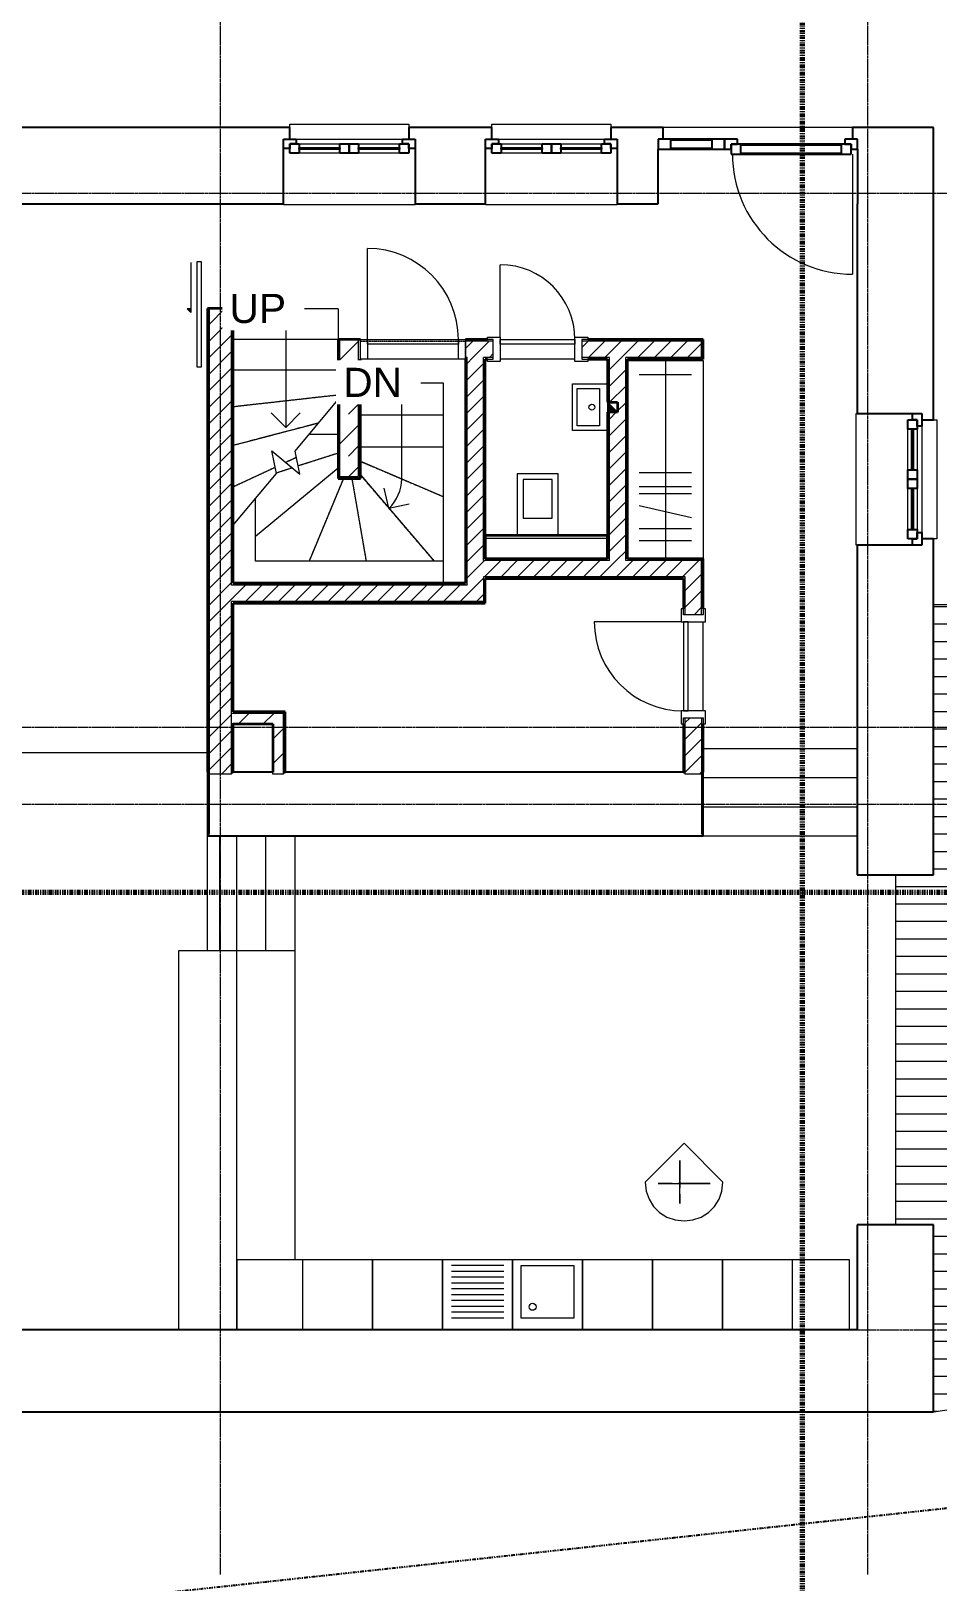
# Model space of a CAD drawing. Header units: millimetres. Extents: x -6389 to 34496, y -2901 to 28906.
# Drawn here: x 13083 to 20860, y 4536 to 17833 of the extents above; entities that cross this region are included whole.
import ezdxf

# ---------------------------------------------------------------- set-up
doc = ezdxf.new("R2010")
doc.units = ezdxf.units.MM
for name, pattern in [('Dash dot', [21, 10, -5, 1, -5]), ('Double dash', [55, 20, -5, 10, -5, 10, -5]), ('Grid Line', [22.225, 12.7, -3.175, 3.175, -3.175]), ('Overhead', [3.96875, 2.38125, -1.5875])]:
    doc.linetypes.add(name, pattern=pattern)
for name, color, linetype, lineweight in [('A-DETL-GENF', 92, 'Continuous', 9), ('A-DOOR', 31, 'Continuous', 18), ('A-DOOR-FRAM', 31, 'Continuous', 18), ('A-FLOR', 192, 'Continuous', 9), ('A-FLOR-PATT', 8, 'Continuous', 9), ('A-GENM', 13, 'Continuous', 9), ('A-GLAZ', 151, 'Continuous', 18), ('A-WALL', 113, 'Continuous', 18), ('A-WALL-PATT', 111, 'Continuous', 35), ('C-PROP-LINE', 91, 'Double dash', 25), ('G-ANNO-SYMB', 111, 'Continuous', 9), ('G-IMPT', 8, 'Continuous', 9), ('I-FURN', 30, 'Continuous', 9), ('I-WALL', 2, 'Continuous', 9), ('M-EQPM', 50, 'Continuous', 9), ('S-GRID', 1, 'Continuous', 9), ('S-STRS', 31, 'Continuous', 9), ('S-STRS-ANNO', 31, 'Continuous', 9), ('S-STRS-IDEN', 31, 'Continuous', 9), ('S-STRS-MBND', 31, 'Overhead', 9)]:
    doc.layers.add(name, color=color, linetype=linetype, lineweight=lineweight)
doc.styles.add('Arial', font='arial.ttf', dxfattribs={"height": 250})
pattern_1 = [(45, (0, 0), (-70.71068, 70.71068), [])]
pattern_2 = [(45, (0, 0), (-106.066, 106.066), [])]

# ---------------------------------------------------------------- blocks, each defined once
blk = doc.blocks.new('Entourage_RPC_Female - Florence-376749-E_0 Copy 1')
at = {"layer": 'A-DETL-GENF'}
for p, q in [((-334, 0), (0, 334)), ((334, 0), (0, 334)), ((-35, 182), (-35, 184)), ((-35, 184), (-35, 54)), ((-35, 116), (-35, 182)), ((-35, 178), (-35, 180)), ((-35, 180), (-35, 179)), ((-35, 179), (-35, 174)), ((-35, 166), (-35, 178)), ((-35, 174), (-35, 141)), ((-35, 143), (-35, 172)), ((-35, 172), (-35, 80)), ((-35, 157), (-35, 166)), ((-35, 147), (-35, 157)), ((-35, 146), (-35, 151)), ((-35, 151), (-35, 149)), ((-35, 149), (-35, 140)), ((-35, 139), (-35, 147)), ((-35, 137), (-35, 146)), ((-35, 129), (-35, 143)), ((-35, 141), (-35, 129)), ((-35, 140), (-35, 139)), ((-35, 126), (-35, 137)), ((-334, 0), (-325, -77)), ((-35, 113), (-35, 126)), ((-35, 102), (-35, 116)), ((-35, 102), (-35, 113)), ((-35, 94), (-35, 102)), ((-35, 92), (-35, 102)), ((-35, 80), (-35, 94)), ((-35, 78), (-35, 92)), ((-35, 24), (-35, 80)), ((-35, 80), (-35, 78)), ((-35, 67), (-35, 73)), ((-35, 73), (-35, 67)), ((-35, 51), (-35, 67)), ((-35, 67), (-35, 63)), ((-35, 46), (-35, 63)), ((-35, 63), (-35, 60)), ((-35, 63), (-35, 56)), ((-35, 60), (-35, 39)), ((-35, 56), (-35, 34)), ((-35, 54), (-35, 36)), ((-35, 22), (-35, 51)), ((-35, 2), (-35, 46)), ((-35, 39), (-35, 32)), ((-35, 36), (-35, 29)), ((-35, 34), (-35, 16)), ((-35, 7), (-35, 32)), ((-35, 29), (-35, 28)), ((-35, 28), (-35, 26)), ((-35, 26), (-35, 23)), ((-35, 17), (-35, 24)), ((-35, -134), (-35, 23)), ((-35, -25), (-35, 22)), ((-35, 16), (-35, 17)), ((-35, 7), (-35, -50)), ((-35, -1), (-35, 2)), ((325, -77), (334, 0)), ((-325, -77), (-300, -147)), ((-214, -13), (-223, -13)), ((-223, -13), (-182, -13)), ((-215, -13), (-217, -13)), ((-217, -13), (-204, -13)), ((-213, -13), (-215, -13)), ((-212, -13), (-214, -13)), ((-210, -13), (-213, -13)), ((-198, -13), (-212, -13)), ((-206, -13), (-210, -13)), ((-202, -13), (-206, -13)), ((-204, -13), (-181, -13)), ((-196, -13), (-202, -13)), ((-169, -13), (-198, -13)), ((-189, -13), (-196, -13)), ((-182, -13), (-189, -13)), ((-181, -13), (-146, -13)), ((-101, -13), (-169, -13)), ((-146, -13), (-152, -13)), ((-152, -13), (-143, -13)), ((-143, -13), (-147, -13)), ((-147, -13), (-144, -13)), ((-144, -13), (-105, -13)), ((-143, -13), (-48, -13)), ((-143, -13), (-123, -13)), ((-123, -13), (-89, -13)), ((-105, -13), (-101, -13)), ((-89, -13), (-41, -13)), ((-8, -13), (-51, -13)), ((-51, -13), (-48, -13)), ((-41, -13), (12, -13)), ((-35, -7), (-35, -1)), ((-35, -17), (-35, -7)), ((-35, -41), (-35, -17)), ((-35, -72), (-35, -25)), ((-35, -50), (-35, -41)), ((-35, -101), (-35, -72)), ((-35, -117), (-35, -101)), ((-35, -131), (-35, -105)), ((-35, -105), (-35, -134)), ((-35, -126), (-35, -117)), ((-35, -134), (-35, -119)), ((-35, -119), (-35, -119)), ((-35, -119), (-35, -127)), ((-35, -153), (-35, -126)), ((-35, -127), (-35, -167)), ((-35, -134), (-35, -131)), ((114, -13), (-17, -13)), ((-17, -13), (-8, -13)), ((12, -13), (43, -13)), ((99, -13), (42, -13)), ((42, -13), (45, -13)), ((43, -13), (60, -13)), ((45, -13), (54, -13)), ((54, -13), (106, -13)), ((60, -13), (63, -13)), ((63, -13), (114, -13)), ((109, -13), (99, -13)), ((99, -13), (101, -13)), ((125, -13), (99, -13)), ((101, -13), (116, -13)), ((106, -13), (114, -13)), ((109, -13), (115, -13)), ((114, -13), (153, -13)), ((126, -13), (115, -13)), ((116, -13), (123, -13)), ((127, -13), (121, -13)), ((121, -13), (129, -13)), ((123, -13), (126, -13)), ((129, -13), (125, -13)), ((151, -13), (127, -13)), ((219, -13), (140, -13)), ((140, -13), (160, -13)), ((162, -13), (151, -13)), ((153, -13), (203, -13)), ((160, -13), (166, -13)), ((166, -13), (162, -13)), ((203, -13), (223, -13)), ((223, -13), (219, -13)), ((300, -147), (325, -77)), ((-300, -147), (-261, -209)), ((-261, -209), (-209, -261)), ((-209, -261), (-147, -300)), ((-35, -170), (-35, -153)), ((-35, -167), (-35, -178)), ((-35, -184), (-35, -170)), ((-35, -178), (-35, -184)), ((147, -300), (209, -261)), ((209, -261), (261, -209)), ((261, -209), (300, -147)), ((-147, -300), (-77, -325)), ((-77, -325), (0, -334)), ((0, -334), (77, -325)), ((77, -325), (147, -300))]:
    blk.add_line(p, q, dxfattribs=at)
blk = doc.blocks.new('WIN_DOUBLE OPEN__SYM - 1130 x 1685-676181-E_0 Copy 1')
at = {"layer": 'A-GLAZ', "color": 135}
for p, q in [((-565, 326), (-565, 336)), ((-565, 336), (565, 336)), ((565, 336), (565, 326)), ((-430, -107), (-80, -107)), ((80, -107), (430, -107)), ((455, -227), (-455, -227)), ((-80, -187), (-430, -187)), ((430, -187), (80, -187)), ((-510, -357), (-510, -327)), ((510, -357), (-510, -357)), ((510, -327), (510, -357))]:
    blk.add_line(p, q, dxfattribs=at)
at = {"layer": 'A-GLAZ', "color": 55, "lineweight": 25}
for p, q in [((-510, -107), (-430, -107)), ((-510, -187), (-510, -107)), ((-430, -107), (-430, -187)), ((-80, -107), (0, -107)), ((-80, -187), (-80, -107)), ((0, -107), (80, -107)), ((0, -187), (0, -107)), ((0, -107), (0, -187)), ((80, -107), (80, -187)), ((430, -107), (510, -107)), ((430, -187), (430, -107)), ((510, -107), (510, -187)), ((-565, -147), (-510, -147)), ((-510, -147), (-510, -187)), ((-430, -187), (-510, -187)), ((-510, -187), (-455, -187)), ((-455, -227), (-510, -227)), ((-455, -187), (-455, -227)), ((-430, -142), (-80, -142)), ((-430, -152), (-430, -142)), ((-80, -152), (-430, -152)), ((-80, -142), (-80, -152)), ((0, -187), (-80, -187)), ((80, -187), (0, -187)), ((80, -142), (430, -142)), ((80, -152), (80, -142)), ((430, -152), (80, -152)), ((430, -142), (430, -152)), ((510, -187), (430, -187)), ((455, -187), (510, -187)), ((455, -227), (455, -187)), ((510, -227), (455, -227)), ((510, -147), (565, -147)), ((510, -187), (510, -147))]:
    blk.add_line(p, q, dxfattribs=at)
blk = doc.blocks.new('WIN_DOUBLE OPEN__SYM - 1130 x 1685-676230-E_0 Copy 1')
at = {"layer": 'A-GLAZ', "color": 135}
for p, q in [((-565, 326), (-565, 336)), ((-565, 336), (565, 336)), ((565, 336), (565, 326)), ((-430, -107), (-80, -107)), ((80, -107), (430, -107)), ((455, -227), (-455, -227)), ((-80, -187), (-430, -187)), ((430, -187), (80, -187)), ((-510, -357), (-510, -327)), ((510, -357), (-510, -357)), ((510, -327), (510, -357))]:
    blk.add_line(p, q, dxfattribs=at)
at = {"layer": 'A-GLAZ', "color": 55, "lineweight": 25}
for p, q in [((-510, -107), (-430, -107)), ((-510, -187), (-510, -107)), ((-430, -107), (-430, -187)), ((-80, -107), (0, -107)), ((-80, -187), (-80, -107)), ((0, -107), (80, -107)), ((0, -187), (0, -107)), ((0, -107), (0, -187)), ((80, -107), (80, -187)), ((430, -107), (510, -107)), ((430, -187), (430, -107)), ((510, -107), (510, -187)), ((-565, -147), (-510, -147)), ((-510, -147), (-510, -187)), ((-430, -187), (-510, -187)), ((-510, -187), (-455, -187)), ((-455, -227), (-510, -227)), ((-455, -187), (-455, -227)), ((-430, -142), (-80, -142)), ((-430, -152), (-430, -142)), ((-80, -152), (-430, -152)), ((-80, -142), (-80, -152)), ((0, -187), (-80, -187)), ((80, -187), (0, -187)), ((80, -142), (430, -142)), ((80, -152), (80, -142)), ((430, -152), (80, -152)), ((430, -142), (430, -152)), ((510, -187), (430, -187)), ((455, -187), (510, -187)), ((455, -227), (455, -187)), ((510, -227), (455, -227)), ((510, -147), (565, -147)), ((510, -187), (510, -147))]:
    blk.add_line(p, q, dxfattribs=at)
blk = doc.blocks.new('EXT_DOOR_2-3_1-3 - 2500 x 2385-683703-E_0 Copy 1')
at = {"layer": 'A-DOOR', "color": 55, "lineweight": 25}
for p, q in [((-460, 226.5), (-570, 226.5)), ((-570, 226.5), (-570, 141.5)), ((-570, 141.5), (-460, 141.5)), ((-460, 141.5), (-460, 226.5)), ((-110, 226.5), (-460, 226.5)), ((-460, 226.5), (-460, 221.5)), ((-460, 221.5), (-110, 221.5)), ((-110, 146.5), (-460, 146.5)), ((-460, 146.5), (-460, 141.5)), ((-460, 141.5), (-110, 141.5)), ((-110, 226.5), (-110, 141.5)), ((0, 226.5), (-110, 226.5)), ((-110, 221.5), (-110, 226.5)), ((-110, 141.5), (-110, 146.5)), ((-110, 141.5), (0, 141.5)), ((0, 141.5), (0, 226.5)), ((110, 226.5), (0, 226.5)), ((0, 226.5), (0, 141.5)), ((0, 141.5), (55, 141.5)), ((140, 184), (55, 184)), ((55, 184), (55, 99)), ((55, 141.5), (55, 184)), ((55, 184), (110, 184)), ((110, 184), (110, 226.5)), ((140, 99), (140, 184)), ((1000, 184), (140, 184)), ((140, 184), (140, 179)), ((140, 179), (1000, 179)), ((1000, 184), (1000, 99)), ((1085, 184), (1000, 184)), ((1000, 179), (1000, 184)), ((1140, 226.5), (1030, 226.5)), ((1030, 226.5), (1030, 184)), ((1030, 184), (1085, 184)), ((1085, 99), (1085, 184)), ((1085, 184), (1085, 141.5)), ((1085, 141.5), (1140, 141.5)), ((1140, 141.5), (1140, 226.5)), ((55, 99), (140, 99)), ((1000, 104), (140, 104)), ((140, 104), (140, 99)), ((140, 99), (1000, 99)), ((1000, 99), (1000, 104)), ((1000, 99), (1085, 99))]:
    blk.add_line(p, q, dxfattribs=at)
at = {"layer": 'A-DOOR', "color": 135}
blk.add_line((1097.5, 99), (1097.5, -931), dxfattribs=at)
blk.add_arc((1097.5, 99), 1030, 180, 270, dxfattribs=at)
blk = doc.blocks.new('DOOR_SLIDING - 900 x 2135-677392-E_0 Copy 1')
at = {"layer": 'A-DETL-GENF'}
blk.add_hatch(color=256, dxfattribs=at).paths.add_polyline_path([(-484, 253), (-452, 253), (-452, 285)])
for p, q in [((-452, 285), (-484, 253)), ((-452, 253), (-452, 285)), ((-54, 253), (-484, 253)), ((-484, 253), (-452, 253))]:
    blk.add_line(p, q, dxfattribs=at)
at = {"layer": 'A-DOOR-FRAM'}
for p, q in [((-50, 202), (-950, 202)), ((-950, 202), (-950, 162)), ((-950, 162), (-50, 162)), ((-50, 162), (-50, 202))]:
    blk.add_line(p, q, dxfattribs=at)
blk = doc.blocks.new('DOOR_SIMPLE _U-CASING - 760 x 2135-576247-E_0 Copy 1')
at = {"layer": 'A-DOOR', "lineweight": 9}
for p, q in [((-320, 85), (320, 85)), ((320, -105), (320, -725))]:
    blk.add_line(p, q, dxfattribs=at)
at = {"layer": 'A-DOOR'}
for p, q in [((-320, -45), (320, -45)), ((-320, -85), (-320, -45)), ((320, -85), (-320, -85)), ((320, -45), (320, -85))]:
    blk.add_line(p, q, dxfattribs=at)
at = {"layer": 'A-DOOR', "lineweight": 9}
blk.add_arc((320, -85), 640, 180, 270, dxfattribs=at)
at = {"layer": 'A-DOOR-FRAM'}
for p, q in [((-430, 105), (-320, 105)), ((-430, 85), (-430, 105)), ((-380, 85), (-430, 85)), ((-380, -85), (-380, 85)), ((-320, 105), (-320, -105)), ((320, 105), (430, 105)), ((320, -105), (320, 105)), ((380, 85), (380, -85)), ((430, 85), (380, 85)), ((430, 105), (430, 85)), ((-430, -85), (-380, -85)), ((-430, -105), (-430, -85)), ((-320, -105), (-430, -105)), ((430, -105), (320, -105)), ((380, -85), (430, -85)), ((430, -85), (430, -105))]:
    blk.add_line(p, q, dxfattribs=at)
blk = doc.blocks.new('DOOR_SIMPLE _U-CASING - 885 x 2135-733885-E_0 Copy 1')
at = {"layer": 'A-DOOR', "lineweight": 9}
for p, q in [((382.5, 105), (382.5, 850)), ((-382.5, -85), (382.5, -85))]:
    blk.add_line(p, q, dxfattribs=at)
at = {"layer": 'A-DOOR'}
for p, q in [((382.5, 85), (-382.5, 85)), ((-382.5, 85), (-382.5, 45)), ((-382.5, 45), (382.5, 45)), ((382.5, 45), (382.5, 85))]:
    blk.add_line(p, q, dxfattribs=at)
at = {"layer": 'A-DOOR', "lineweight": 9}
blk.add_arc((382.5, 85), 765, 90, 180, dxfattribs=at)
at = {"layer": 'A-DOOR-FRAM'}
for p, q in [((-382.5, 105), (-492.5, 105)), ((-492.5, 105), (-492.5, 85)), ((-492.5, 85), (-442.5, 85)), ((-442.5, 85), (-442.5, -85)), ((-382.5, -105), (-382.5, 105)), ((382.5, 105), (382.5, -105)), ((492.5, 105), (382.5, 105)), ((442.5, -85), (442.5, 85)), ((442.5, 85), (492.5, 85)), ((492.5, 85), (492.5, 105)), ((-442.5, -85), (-492.5, -85)), ((-492.5, -85), (-492.5, -105)), ((-492.5, -105), (-382.5, -105)), ((382.5, -105), (492.5, -105)), ((492.5, -85), (442.5, -85)), ((492.5, -105), (492.5, -85))]:
    blk.add_line(p, q, dxfattribs=at)
blk = doc.blocks.new('WC - NORMAL-306765-E_0 Copy 1')
at = {"layer": 'A-GENM'}
for p, q in [((530, 175), (0, 175)), ((530, -175), (530, 175)), ((150, 125), (150, -125)), ((480, 125), (150, 125)), ((480, -125), (480, 125)), ((150, -125), (480, -125)), ((0, -175), (530, -175))]:
    blk.add_line(p, q, dxfattribs=at)
blk = doc.blocks.new('BATHROOM_SINK - 300 x 400-576486-E_0 Copy 1')
at = {"layer": 'A-GENM'}
for p, q in [((0, 200), (300, 200)), ((70, -160), (70, 160)), ((70, 160), (260, 160)), ((260, 160), (260, -160)), ((300, 200), (300, -200)), ((300, -200), (0, -200)), ((260, -160), (70, -160))]:
    blk.add_line(p, q, dxfattribs=at)
blk.add_circle((135, 0), 25, dxfattribs=at)
blk = doc.blocks.new('SINK - Spüle_dwg-325172-E_0 Copy 1')
at = {"layer": 'G-IMPT'}
for p, q in [((600, 450), (1050, 450)), ((600, 400), (1050, 400)), ((600, 350), (1050, 350)), ((600, 300), (1050, 300)), ((600, 250), (1050, 250)), ((600, 200), (1050, 200)), ((600, 150), (1050, 150)), ((600, 100), (1050, 100)), ((600, 50), (1050, 50)), ((600, 0), (1050, 0))]:
    blk.add_line(p, q, dxfattribs=at)
at = {"layer": 'G-IMPT', "flags": 128}
blk.add_lwpolyline([(0, 450), (450, 450), (450, 0), (0, 0)], close=True, dxfattribs=at)
at = {"layer": 'G-IMPT'}
blk.add_circle((353, 353), 30, dxfattribs=at)
blk = doc.blocks.new('SINK - SINK-311701-E_0 Copy 1')
blk.add_blockref('SINK - Spüle_dwg-325172-E_0 Copy 1', (0, 0))
blk = doc.blocks.new('CUPBOARD HANGER - F_Cupboards_dwg_cupboard_01_top-305205-E_0 Copy 1')
at = {"layer": 'G-IMPT'}
blk.add_line((0, 0), (1, 1), dxfattribs=at)
at = {"layer": 'G-IMPT', "flags": 128}
for points in [[(1, 0), (1, 1), (0, 1)], [(0, 0), (1, 0), (0, 1)]]:
    blk.add_lwpolyline(points, dxfattribs=at)
blk = doc.blocks.new('CUPBOARD HANGER - F_Cupboards_dwg-305204-E_0 Copy 1')
blk.add_blockref('CUPBOARD HANGER - F_Cupboards_dwg_cupboard_01_top-305205-E_0 Copy 1', (0, 0))
blk = doc.blocks.new('CUPBOARD HANGER - F_Cupboards_dwg_cupboard_01_top-305203-E_0 Copy 1')
at = {"layer": 'G-IMPT'}
blk.add_line((0, 0), (1, 1), dxfattribs=at)
at = {"layer": 'G-IMPT', "flags": 128}
for points in [[(1, 0), (1, 1), (0, 1)], [(0, 0), (1, 0), (0, 1)]]:
    blk.add_lwpolyline(points, dxfattribs=at)
blk = doc.blocks.new('CUPBOARD HANGER - F_Cupboards_dwg-305202-E_0 Copy 1')
blk.add_blockref('CUPBOARD HANGER - F_Cupboards_dwg_cupboard_01_top-305203-E_0 Copy 1', (0, 0))
blk = doc.blocks.new('CUPBOARD HANGER - F_Cupboards_dwg_cupboard_01_top-305201-E_0 Copy 1')
at = {"layer": 'G-IMPT'}
blk.add_line((0, 0), (1, 1), dxfattribs=at)
at = {"layer": 'G-IMPT', "flags": 128}
for points in [[(1, 0), (1, 1), (0, 1)], [(0, 0), (1, 0), (0, 1)]]:
    blk.add_lwpolyline(points, dxfattribs=at)
blk = doc.blocks.new('CUPBOARD HANGER - F_Cupboards_dwg-305200-E_0 Copy 1')
blk.add_blockref('CUPBOARD HANGER - F_Cupboards_dwg_cupboard_01_top-305201-E_0 Copy 1', (0, 0))
blk = doc.blocks.new('CUPBOARD HANGER - 1700 x 650-704312-E_0 Copy 1')
at = {"layer": 'A-GENM'}
for p, q in [((0, 1700), (650, 1700)), ((325, 1700), (325, 0)), ((650, 1700), (650, 0)), ((100, 1581), (550, 1581)), ((100, 741), (550, 741)), ((100, 621), (550, 621)), ((100, 561), (550, 561)), ((100, 457), (550, 353)), ((100, 261), (550, 261)), ((100, 157), (550, 157))]:
    blk.add_line(p, q, dxfattribs=at)
for name in ['CUPBOARD HANGER - F_Cupboards_dwg-305204-E_0 Copy 1', 'CUPBOARD HANGER - F_Cupboards_dwg-305202-E_0 Copy 1', 'CUPBOARD HANGER - F_Cupboards_dwg-305200-E_0 Copy 1']:
    blk.add_blockref(name, (0, 0))
blk = doc.blocks.new('Gradin SàM - Gradin SàM-730464-E_0 Copy 1')
at = {"layer": 'I-FURN', "color": 253}
for p, q in [((14412, 9948), (14412, 6698)), ((14912, 9948), (14412, 9948)), ((15412, 9948), (14912, 9948)), ((14912, 6698), (14912, 9948)), ((15412, 7298), (15412, 9948)), ((20167, 7298), (14912, 7298)), ((14912, 7298), (14912, 6698)), ((20167, 6698), (20167, 7298))]:
    blk.add_line(p, q, dxfattribs=at)
blk = doc.blocks.new('CLOSET - 600 x 600-308418-E_0 Copy 1')
at = {"layer": 'I-FURN', "color": 253}
for p, q in [((600, 600), (0, 600)), ((0, 600), (0, 0)), ((600, 0), (600, 600))]:
    blk.add_line(p, q, dxfattribs=at)
blk = doc.blocks.new('OPENING_CHANEL - OPENING_CHANEL-743209-E_0 Copy 1')
at = {"layer": 'A-DETL-GENF'}
blk.add_hatch(color=256, dxfattribs=at).paths.add_polyline_path([(-42.5, 85), (-42.5, 0), (42.5, 85)])
for p, q in [((-42.5, 85), (-42.5, 0)), ((42.5, 85), (-42.5, 85)), ((-42.5, 0), (42.5, 85)), ((-42.5, 0), (42.5, 0)), ((42.5, 0), (42.5, 85))]:
    blk.add_line(p, q, dxfattribs=at)
blk = doc.blocks.new('DOOR_SIMPLE - 900 x 2135-762409-E_0 Copy 1')
at = {"layer": 'A-DOOR', "lineweight": 9}
for p, q in [((-390, 85), (390, 85)), ((390, -85), (390, -865))]:
    blk.add_line(p, q, dxfattribs=at)
at = {"layer": 'A-DOOR'}
for p, q in [((-390, -45), (390, -45)), ((-390, -85), (-390, -45)), ((390, -85), (-390, -85)), ((390, -45), (390, -85))]:
    blk.add_line(p, q, dxfattribs=at)
at = {"layer": 'A-DOOR', "lineweight": 9}
blk.add_arc((390, -85), 780, 180, 270, dxfattribs=at)
at = {"layer": 'A-DOOR-FRAM'}
for p, q in [((-450, 85), (-390, 85)), ((-450, -85), (-450, 85)), ((-390, 85), (-390, -85)), ((390, 85), (450, 85)), ((390, -85), (390, 85)), ((450, 85), (450, -85)), ((-390, -85), (-450, -85)), ((450, -85), (390, -85))]:
    blk.add_line(p, q, dxfattribs=at)
blk = doc.blocks.new('Family - ___-602283-E_0 Copy 1')
at = {"layer": 'C-PROP-LINE', "color": 1, "linetype": 'Dash dot'}
blk.add_line((29883, 6135), (2239, 3144), dxfattribs=at)

msp = doc.modelspace()

# ---------------------------------------------------------------- hatches: boundary and pattern name
at = {"layer": 'A-FLOR-PATT'}
h = msp.add_hatch(dxfattribs=at)
h.set_pattern_fill('FP_3', color=256, style=0, pattern_type=2)
h.set_pattern_definition([(0, (0, 0), (0, 150), [])])
h.paths.add_polyline_path([(20820, 5995), (24320, 6513), (24320, 12913), (20820, 12913), (20820, 10598), (20497, 10598), (20497, 7598), (20820, 7598), (20820, 6698)])
at = {"layer": 'A-WALL-PATT', "lineweight": 9}
h = msp.add_hatch(dxfattribs=at)
h.set_pattern_fill('FP_1', color=256, style=0, pattern_type=2)
h.set_pattern_definition(pattern_1)
h.paths.add_polyline_path([(14802, 11463), (14802, 15453), (14612, 15453), (14612, 11463)])
h = msp.add_hatch(dxfattribs=at)
h.set_pattern_fill('FP_4', color=256, style=0, pattern_type=2)
h.set_pattern_definition([(45, (0, 0), (-179.605, 179.605), []), (45, (179.6, 0), (-179.605, 179.605), [127, -127])])
h.paths.add_polyline_path([(15892, 14013), (15892, 15189), (15732, 15189), (15732, 14013)])
h = msp.add_hatch(dxfattribs=at)
h.set_pattern_fill('FP_1', color=256, style=0, pattern_type=2)
h.set_pattern_definition(pattern_1)
h.paths.add_polyline_path([(17887, 15034), (18832, 15034), (18832, 15174), (17807, 15174), (17807, 15034), (17852, 15034)])
h.paths.add_polyline_path([(16807, 15034), (17047, 15034), (17047, 15174), (16807, 15174)])
h = msp.add_hatch(dxfattribs=at)
h.set_pattern_fill('FP_1', color=256, style=0, pattern_type=2)
h.set_pattern_definition(pattern_1)
h.paths.add_polyline_path([(16962, 13083), (16962, 15034), (16822, 15034), (16822, 13083)])
h = msp.add_hatch(dxfattribs=at)
h.set_pattern_fill('FP_1', color=256, style=0, pattern_type=2)
h.set_pattern_definition(pattern_1)
h.paths.add_polyline_path([(18042, 13293), (18182, 13293), (18182, 15034), (18042, 15034), (18042, 14650), (18112, 14650), (18112, 14565), (18042, 14565), (18042, 13308)])
h = msp.add_hatch(dxfattribs=at)
h.set_pattern_fill('FP_1', color=256, style=0, pattern_type=2)
h.set_pattern_definition(pattern_1)
h.paths.add_polyline_path([(18692, 13153), (18832, 13153), (18832, 13293), (16962, 13293), (16962, 13153), (18579, 13153)])
h = msp.add_hatch(dxfattribs=at)
h.set_pattern_fill('FP_1', color=256, style=0, pattern_type=2)
h.set_pattern_definition(pattern_1)
h.paths.add_polyline_path([(16962, 12943), (16962, 13083), (14802, 13083), (14802, 12943), (16503, 12943)])
h = msp.add_hatch(dxfattribs=at)
h.set_pattern_fill('FP_1', color=256, style=0, pattern_type=2)
h.set_pattern_definition(pattern_1)
h.paths.add_polyline_path([(18832, 11463), (18832, 11943), (18692, 11943), (18692, 11463)])
h.paths.add_polyline_path([(18832, 12828), (18832, 13153), (18692, 13153), (18692, 12828)])
h = msp.add_hatch(dxfattribs=at)
h.set_pattern_fill('FP_2', color=256, style=0, pattern_type=2)
h.set_pattern_definition(pattern_2)
h.paths.add_polyline_path([(15247, 11892), (15247, 11982), (14802, 11982), (14802, 11892), (15157, 11892)])
h = msp.add_hatch(dxfattribs=at)
h.set_pattern_fill('FP_2', color=256, style=0, pattern_type=2)
h.set_pattern_definition(pattern_2)
h.paths.add_polyline_path([(15247, 11463), (15247, 11892), (15157, 11892), (15157, 11463)])

# ---------------------------------------------------------------- linework, layer by layer
at = {"layer": 'A-FLOR'}
for p, q in [((20127, 17006), (18502, 17006)), ((15907, 14818), (16617, 14818)), ((16617, 14818), (16617, 13098)), ((15007, 13288), (15007, 13824)), ((16617, 13288), (15007, 13288)), ((24320, 12913), (20820, 12913)), ((11932, 11648), (14597, 11648)), ((18847, 11683), (20167, 11683)), ((14702, 9948), (14702, 10933)), ((20497, 7598), (20497, 10598)), ((20820, 5995), (24320, 6513))]:
    msp.add_line(p, q, dxfattribs=at)
at = {"layer": 'A-WALL', "color": 55, "lineweight": 25}
for p, q in [((15302, 17006), (12577, 17006)), ((15247, 16353), (15247, 16906)), ((15247, 16906), (15302, 16906)), ((15302, 16906), (15302, 17006)), ((17035, 17006), (16322, 17006)), ((16322, 17006), (16322, 16906)), ((16322, 16906), (16377, 16906)), ((16377, 16906), (16377, 16353)), ((16980, 16353), (16980, 16906)), ((16980, 16906), (17035, 16906)), ((17035, 16906), (17035, 17006)), ((18502, 17006), (18055, 17006)), ((18055, 17006), (18055, 16906)), ((18055, 16906), (18110, 16906)), ((18110, 16906), (18110, 16353)), ((18502, 16906), (18502, 17006)), ((20127, 17006), (20127, 16906)), ((20820, 17006), (20127, 17006)), ((20820, 14500), (20820, 17006)), ((18460, 16353), (18460, 16821)), ((20170, 16821), (20170, 16353)), ((12632, 16353), (15247, 16353)), ((16377, 16353), (16980, 16353)), ((18110, 16353), (18460, 16353)), ((20170, 16353), (20167, 16353)), ((20167, 16353), (20167, 14555)), ((20167, 14555), (20720, 14555)), ((20720, 14555), (20720, 14500)), ((20720, 14500), (20820, 14500)), ((20820, 13480), (20720, 13480)), ((20720, 13480), (20720, 13425)), ((20820, 10598), (20820, 13480)), ((20720, 13425), (20167, 13425)), ((20167, 13425), (20167, 10598)), ((14597, 11478), (14597, 10933)), ((15157, 11478), (14817, 11478)), ((18677, 11478), (15262, 11478)), ((18847, 10933), (18847, 11478)), ((14597, 10933), (18847, 10933)), ((20167, 10598), (20820, 10598)), ((20820, 7598), (20167, 7598)), ((20167, 7598), (20167, 6698)), ((20820, 5995), (20820, 7598)), ((20167, 6698), (12677, 6698)), ((12637, 5995), (20820, 5995))]:
    msp.add_line(p, q, dxfattribs=at)
at = {"layer": 'A-WALL', "lineweight": 35}
for p, q in [((14597, 15453), (14597, 11478)), ((14817, 15453), (14597, 15453)), ((14817, 13098), (14817, 15453)), ((15717, 15189), (15717, 13998)), ((15907, 15189), (15717, 15189)), ((16997, 15189), (16807, 15189)), ((18847, 15189), (17857, 15189)), ((18847, 15019), (18847, 15189)), ((15907, 13998), (15907, 15019)), ((16807, 15019), (16807, 13098)), ((16977, 13508), (16977, 15019)), ((16977, 15019), (16997, 15019)), ((17857, 15019), (18027, 15019)), ((18027, 15019), (18027, 14650)), ((18197, 15019), (18847, 15019)), ((18197, 13308), (18197, 15019)), ((18027, 14650), (18112, 14650)), ((18112, 14650), (18112, 14565)), ((18112, 14565), (18027, 14565)), ((18027, 14565), (18027, 13308)), ((15717, 13998), (15907, 13998)), ((18027, 13308), (16977, 13308)), ((18847, 13308), (18197, 13308)), ((18847, 12878), (18847, 13308)), ((16807, 13098), (14817, 13098)), ((16977, 12928), (16977, 13138)), ((16977, 13138), (18677, 13138)), ((18677, 13138), (18677, 12878)), ((14817, 11997), (14817, 12928)), ((14817, 12928), (16977, 12928)), ((15262, 11997), (14817, 11997)), ((15262, 11478), (15262, 11997)), ((14817, 11478), (14817, 11892)), ((14817, 11892), (15157, 11892)), ((15157, 11892), (15157, 11478)), ((18677, 11893), (18677, 11478)), ((18847, 11478), (18847, 11893)), ((14802, 11478), (14817, 11478)), ((15247, 11478), (15262, 11478)), ((18677, 11478), (18692, 11478))]:
    msp.add_line(p, q, dxfattribs=at)
at = {"layer": 'A-WALL', "lineweight": 9}
for p, q in [((14612, 10948), (14612, 15453)), ((14802, 13083), (14802, 15453)), ((15732, 14013), (15732, 15189)), ((15892, 14013), (15892, 15189)), ((17047, 15174), (16807, 15174)), ((18832, 15174), (17807, 15174)), ((18832, 15034), (18832, 15174)), ((16822, 15034), (16807, 15034)), ((16822, 13083), (16822, 15034)), ((16962, 13293), (16962, 15034)), ((17047, 15034), (16962, 15034)), ((18042, 15034), (17807, 15034)), ((18042, 14650), (18042, 15034)), ((18832, 15034), (18182, 15034)), ((18182, 13293), (18182, 15034)), ((18042, 13293), (18042, 14565)), ((15732, 14013), (15892, 14013)), ((18027, 13483), (16977, 13483)), ((18042, 13293), (16962, 13293)), ((18832, 13293), (18182, 13293)), ((18832, 12828), (18832, 13293)), ((16822, 13083), (14802, 13083)), ((16962, 13153), (16962, 12943)), ((18692, 13153), (16962, 13153)), ((18692, 12828), (18692, 13153)), ((14802, 11463), (14802, 12943)), ((16962, 12943), (14802, 12943)), ((15247, 11982), (14802, 11982)), ((15247, 11463), (15247, 11982)), ((14817, 11892), (14802, 11892)), ((18692, 11463), (18692, 11943)), ((18832, 11943), (18832, 10948)), ((14802, 11463), (14612, 11463)), ((15157, 11463), (15157, 11478)), ((15247, 11463), (15157, 11463)), ((18832, 11463), (18692, 11463)), ((14612, 10948), (14597, 10948)), ((18847, 10948), (18832, 10948))]:
    msp.add_line(p, q, dxfattribs=at)
at = {"layer": 'G-ANNO-SYMB', "linetype": 'Dash dot', "lineweight": 70}
for p, q in [((19694, 24686), (19694, 1225)), ((1317, 10450), (30734, 10450))]:
    msp.add_line(p, q, dxfattribs=at)
at = {"layer": 'I-WALL', "lineweight": 35}
for p, q in [((18027, 13508), (16977, 13508)), ((16977, 13508), (16977, 13308)), ((18027, 13308), (18027, 13508))]:
    msp.add_line(p, q, dxfattribs=at)
at = {"layer": 'S-GRID', "linetype": 'Grid Line'}
for p, q in [((20257, 4601), (20257, 18452)), ((4291, 16443), (23184, 16443)), ((4291, 11865), (23184, 11865)), ((4291, 11205), (23184, 11205)), ((4291, 6698), (23184, 6698))]:
    msp.add_line(p, q, dxfattribs=at)
at = {"layer": 'S-STRS'}
for p, q in [((15717, 15452), (14817, 15452)), ((15717, 15452), (15717, 15189)), ((15717, 15189), (14817, 15189)), ((15717, 14925), (14817, 14925)), ((15907, 14818), (16617, 14818)), ((15717, 14712), (14817, 14611)), ((15717, 14650), (15698, 14650)), ((15907, 14543), (16617, 14543)), ((15549, 14472), (14817, 14280)), ((15717, 14375), (15468, 14375)), ((15907, 14268), (16617, 14268)), ((15358, 14177), (15267, 14135)), ((15717, 14214), (15373, 14104)), ((15907, 14144), (16617, 13842)), ((15176, 14092), (14817, 13924)), ((15717, 14086), (15007, 13500)), ((15324, 14088), (15186, 14043)), ((15762, 13998), (15467, 13288)), ((15834, 13998), (15956, 13288)), ((15907, 14027), (16539, 13288)), ((18847, 11683), (20167, 11683)), ((18847, 11433), (20167, 11433)), ((18847, 11183), (20167, 11183)), ((14597, 9948), (14597, 10933)), ((14847, 9948), (14847, 10933)), ((15097, 9948), (15097, 10933)), ((15347, 9948), (15347, 10933)), ((18847, 10933), (20167, 10933))]:
    msp.add_line(p, q, dxfattribs=at)
at = {"layer": 'S-STRS', "linetype": 'Overhead'}
for p, q in [((15717, 15452), (14817, 15452)), ((15717, 15189), (14817, 15189)), ((15717, 14925), (14817, 14925)), ((15717, 14712), (14817, 14611)), ((15717, 14650), (15698, 14650)), ((15907, 14543), (16617, 14543)), ((15549, 14472), (14817, 14280)), ((15717, 14375), (15468, 14375)), ((15907, 14268), (16617, 14268)), ((15358, 14177), (15267, 14135)), ((15717, 14214), (15373, 14104)), ((15907, 14144), (16617, 13842)), ((15176, 14092), (14817, 13924)), ((15717, 14086), (15007, 13500)), ((15324, 14088), (15186, 14043)), ((15762, 13998), (15467, 13288)), ((15834, 13998), (15956, 13288)), ((15907, 14027), (16539, 13288)), ((18847, 11433), (20167, 11433)), ((18847, 11183), (20167, 11183)), ((14847, 9948), (14847, 10933)), ((15097, 9948), (15097, 10933)), ((15347, 9948), (15347, 10933)), ((18847, 10933), (20167, 10933))]:
    msp.add_line(p, q, dxfattribs=at)
at = {"layer": 'S-STRS-ANNO'}
for p, q in [((15267, 15452), (15267, 15189)), ((15267, 15189), (15267, 14925)), ((15267, 14925), (15267, 14662)), ((16262, 14543), (16262, 14818)), ((15267, 14662), (15267, 14435)), ((15267, 14435), (15142, 14560)), ((15267, 14435), (15392, 14560)), ((16262, 14268), (16262, 14543)), ((16262, 13998), (16262, 14268)), ((16152, 13741), (16112, 13913)), ((16152, 13741), (16324, 13780))]:
    msp.add_line(p, q, dxfattribs=at)
for start, end in [(313.5463, 359.1225), (359.1225, 360)]:
    msp.add_arc((15907, 13998), 355, start, end, dxfattribs=at)
at = {"layer": 'S-STRS-MBND'}
for p, q in [((15907, 15175), (16807, 15175)), ((15907, 13998), (15907, 15175)), ((16807, 13098), (16807, 15175)), ((15717, 14430), (15717, 13998)), ((15717, 13998), (15907, 13998)), ((14817, 13125), (14817, 13098)), ((14817, 13098), (16807, 13098))]:
    msp.add_line(p, q, dxfattribs=at)
at = {"layer": 'S-STRS-MBND', "linetype": 'Continuous'}
for p, q in [((15348, 14231), (15717, 14673)), ((15147, 14235), (15387, 14034)), ((15187, 14039), (15147, 14235)), ((15387, 14034), (15348, 14231)), ((14817, 13596), (15187, 14039))]:
    msp.add_line(p, q, dxfattribs=at)

# ---------------------------------------------------------------- block references
at = {"layer": 'A-DETL-GENF'}
msp.add_blockref('Entourage_RPC_Female - Florence-376749-E_0 Copy 1', (18682, 7965), dxfattribs=at)
at = {"layer": 'A-DOOR', "color": 135}
msp.add_blockref('EXT_DOOR_2-3_1-3 - 2500 x 2385-683703-E_0 Copy 1', (19030, 16679), dxfattribs=at)
at = {"layer": 'A-DOOR', "lineweight": 9}
for name, p, rotation in [('DOOR_SIMPLE - 900 x 2135-762409-E_0 Copy 1', (16357, 15104), 180), ('DOOR_SLIDING - 900 x 2135-677392-E_0 Copy 1', (14707, 15903), 89.9999999999999), ('DOOR_SIMPLE _U-CASING - 760 x 2135-576247-E_0 Copy 1', (17427, 15104), 180), ('DOOR_SIMPLE _U-CASING - 885 x 2135-733885-E_0 Copy 1', (18762, 12386), 89.99999999999993)]:
    msp.add_blockref(name, p, dxfattribs=dict(at, rotation=rotation))
at = {"layer": 'A-GENM'}
msp.add_blockref('CUPBOARD HANGER - 1700 x 650-704312-E_0 Copy 1', (18197, 13308), dxfattribs=at)
for name, p, rotation in [('BATHROOM_SINK - 300 x 400-576486-E_0 Copy 1', (18027, 14608), 180), ('WC - NORMAL-306765-E_0 Copy 1', (17427, 13508), 90.00000000000006), ('SINK - SINK-311701-E_0 Copy 1', (17737, 7248), 180)]:
    msp.add_blockref(name, p, dxfattribs=dict(at, rotation=rotation))
at = {"layer": 'A-GLAZ', "color": 135}
for name, p, rotation in [('WIN_DOUBLE OPEN__SYM - 1130 x 1685-676230-E_0 Copy 1', (15812, 16679), 180), ('WIN_DOUBLE OPEN__SYM - 1130 x 1685-676230-E_0 Copy 1', (17545, 16679), 180), ('WIN_DOUBLE OPEN__SYM - 1130 x 1685-676181-E_0 Copy 1', (20494, 13990), 89.99999999999991)]:
    msp.add_blockref(name, p, dxfattribs=dict(at, rotation=rotation))
at = {"layer": 'I-FURN', "color": 253}
for name, p in [('Gradin SàM - Gradin SàM-730464-E_0 Copy 1', (-65, 0)), ('CLOSET - 600 x 600-308418-E_0 Copy 1', (15412, 6698)), ('CLOSET - 600 x 600-308418-E_0 Copy 1', (16012, 6698)), ('CLOSET - 600 x 600-308418-E_0 Copy 1', (16612, 6698)), ('CLOSET - 600 x 600-308418-E_0 Copy 1', (17212, 6698)), ('CLOSET - 600 x 600-308418-E_0 Copy 1', (17812, 6698)), ('CLOSET - 600 x 600-308418-E_0 Copy 1', (18412, 6698)), ('CLOSET - 600 x 600-308418-E_0 Copy 1', (19012, 6698))]:
    msp.add_blockref(name, p, dxfattribs=at)
at = {"layer": 'M-EQPM', "rotation": 89.9999999999999}
msp.add_blockref('OPENING_CHANEL - OPENING_CHANEL-743209-E_0 Copy 1', (18112, 14608), dxfattribs=at)

# ---------------------------------------------------------------- next in the draw order: texts
at = {"layer": 'S-STRS-IDEN', "char_height": 250, "attachment_point": 1, "line_spacing_factor": 0.941778, "style": 'Arial', "bg_fill": 3, "box_fill_scale": 1.25, "bg_fill_color": 256, "bg_fill_true_color": 13158600, "bg_fill_transparency": 0}
for s, insert, width in [('UP', (14785, 15580), 579.19), ('DN', (15760, 14946), 602.74)]:
    msp.add_mtext(s, dxfattribs=dict(at, insert=insert, width=width))

# ---------------------------------------------------------------- next in the draw order: linework, layer by layer
at = {"layer": 'S-GRID', "linetype": 'Grid Line'}
msp.add_line((14707, 4601), (14707, 18452), dxfattribs=at)

# ---------------------------------------------------------------- next in the draw order: block references
at = {"layer": 'C-PROP-LINE', "color": 1, "linetype": 'Dash dot'}
msp.add_blockref('Family - ___-602283-E_0 Copy 1', (0, 0), dxfattribs=at)

doc.saveas('drawing.dxf')
